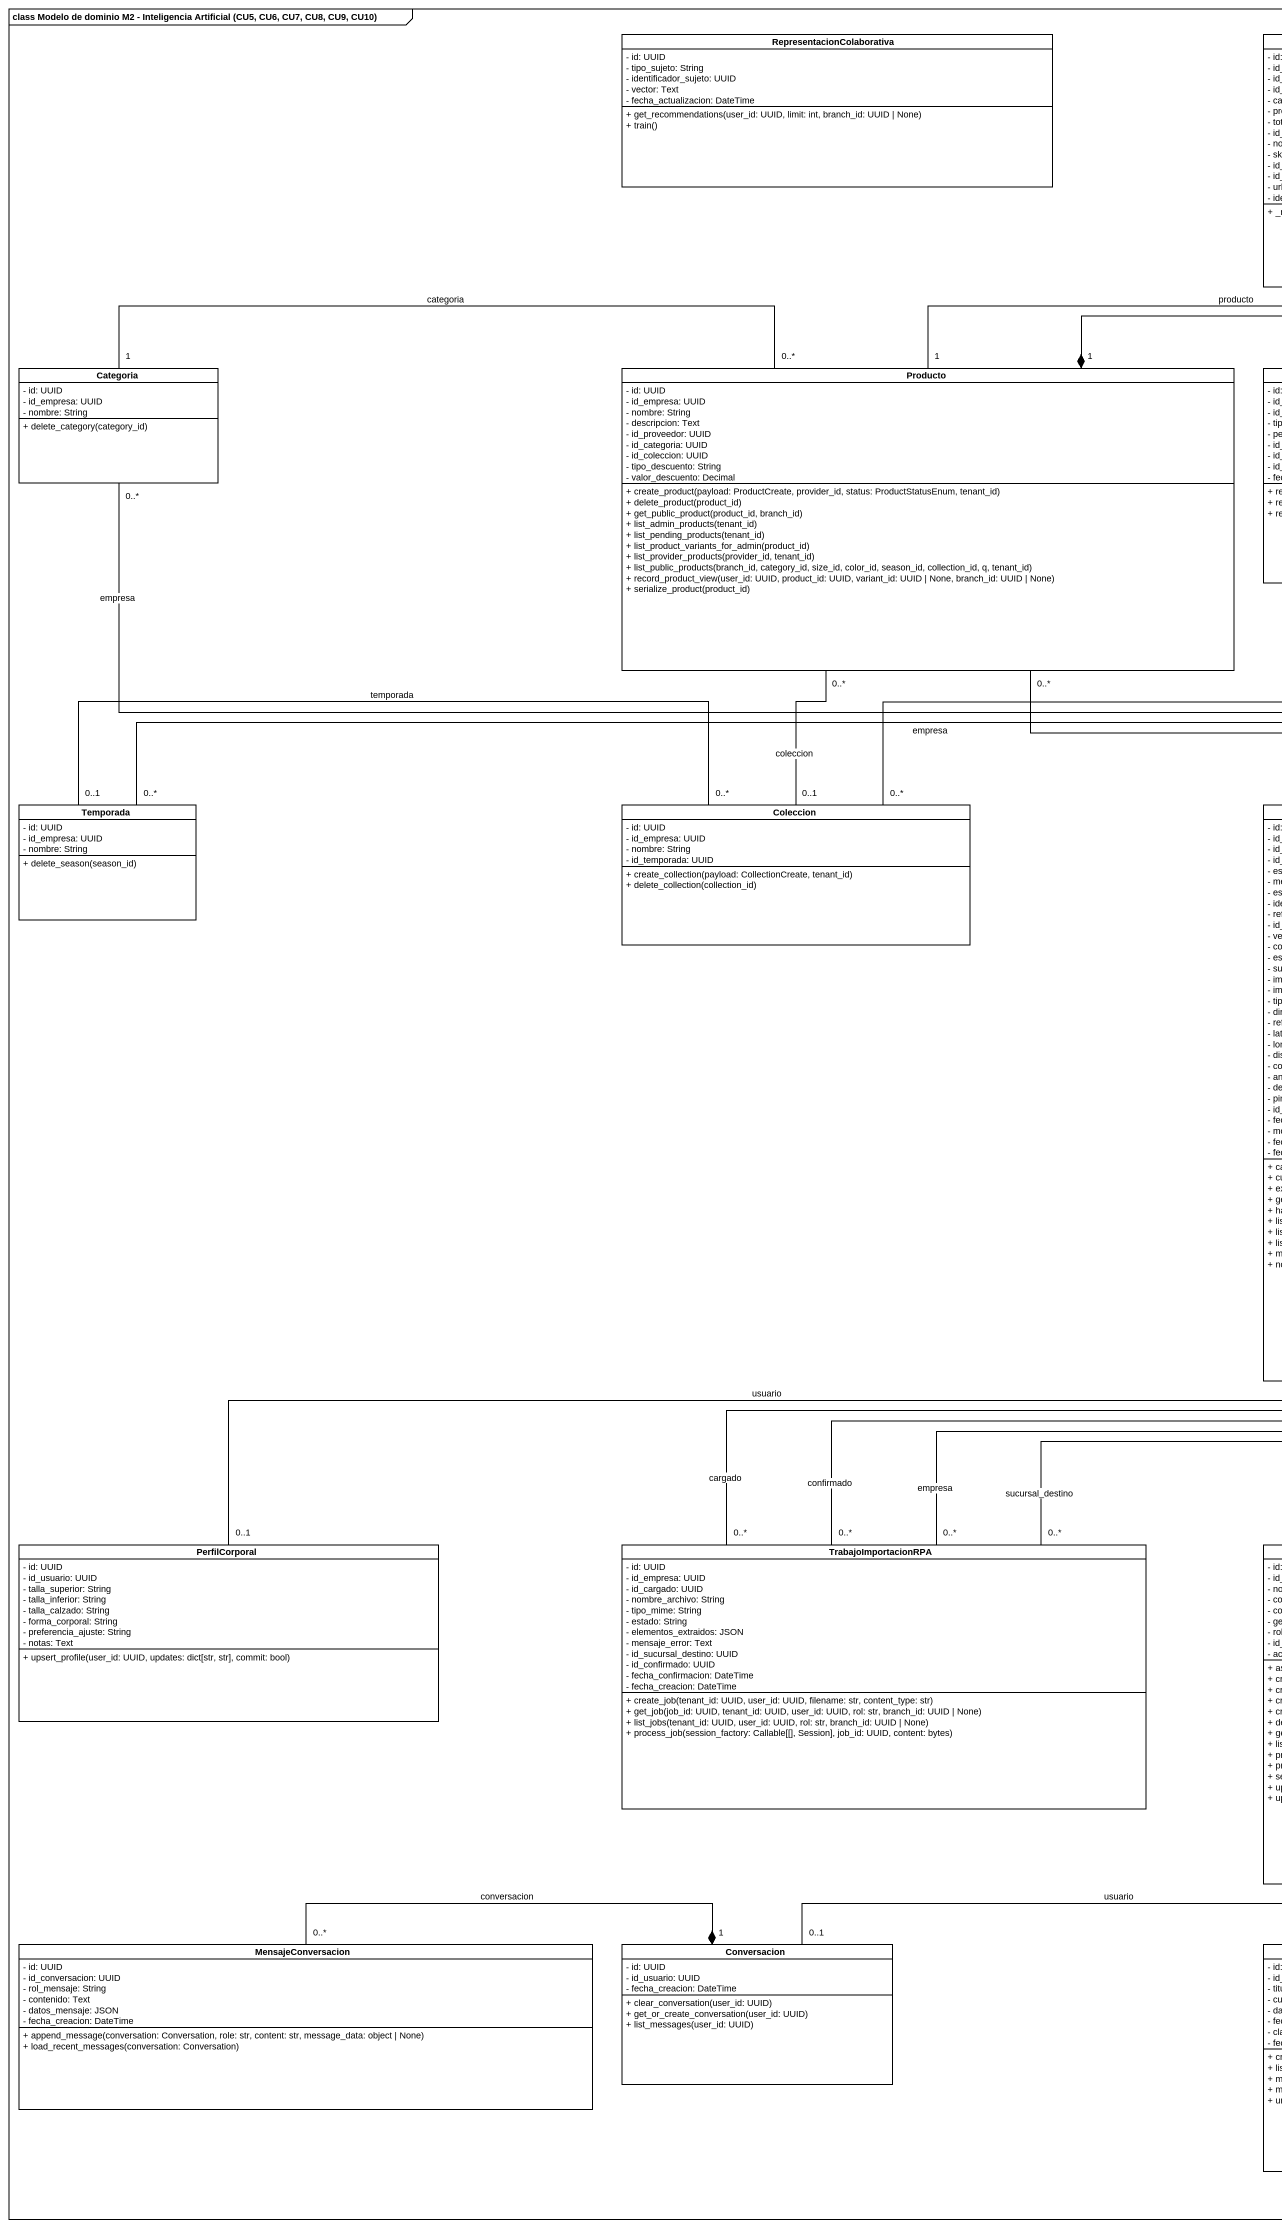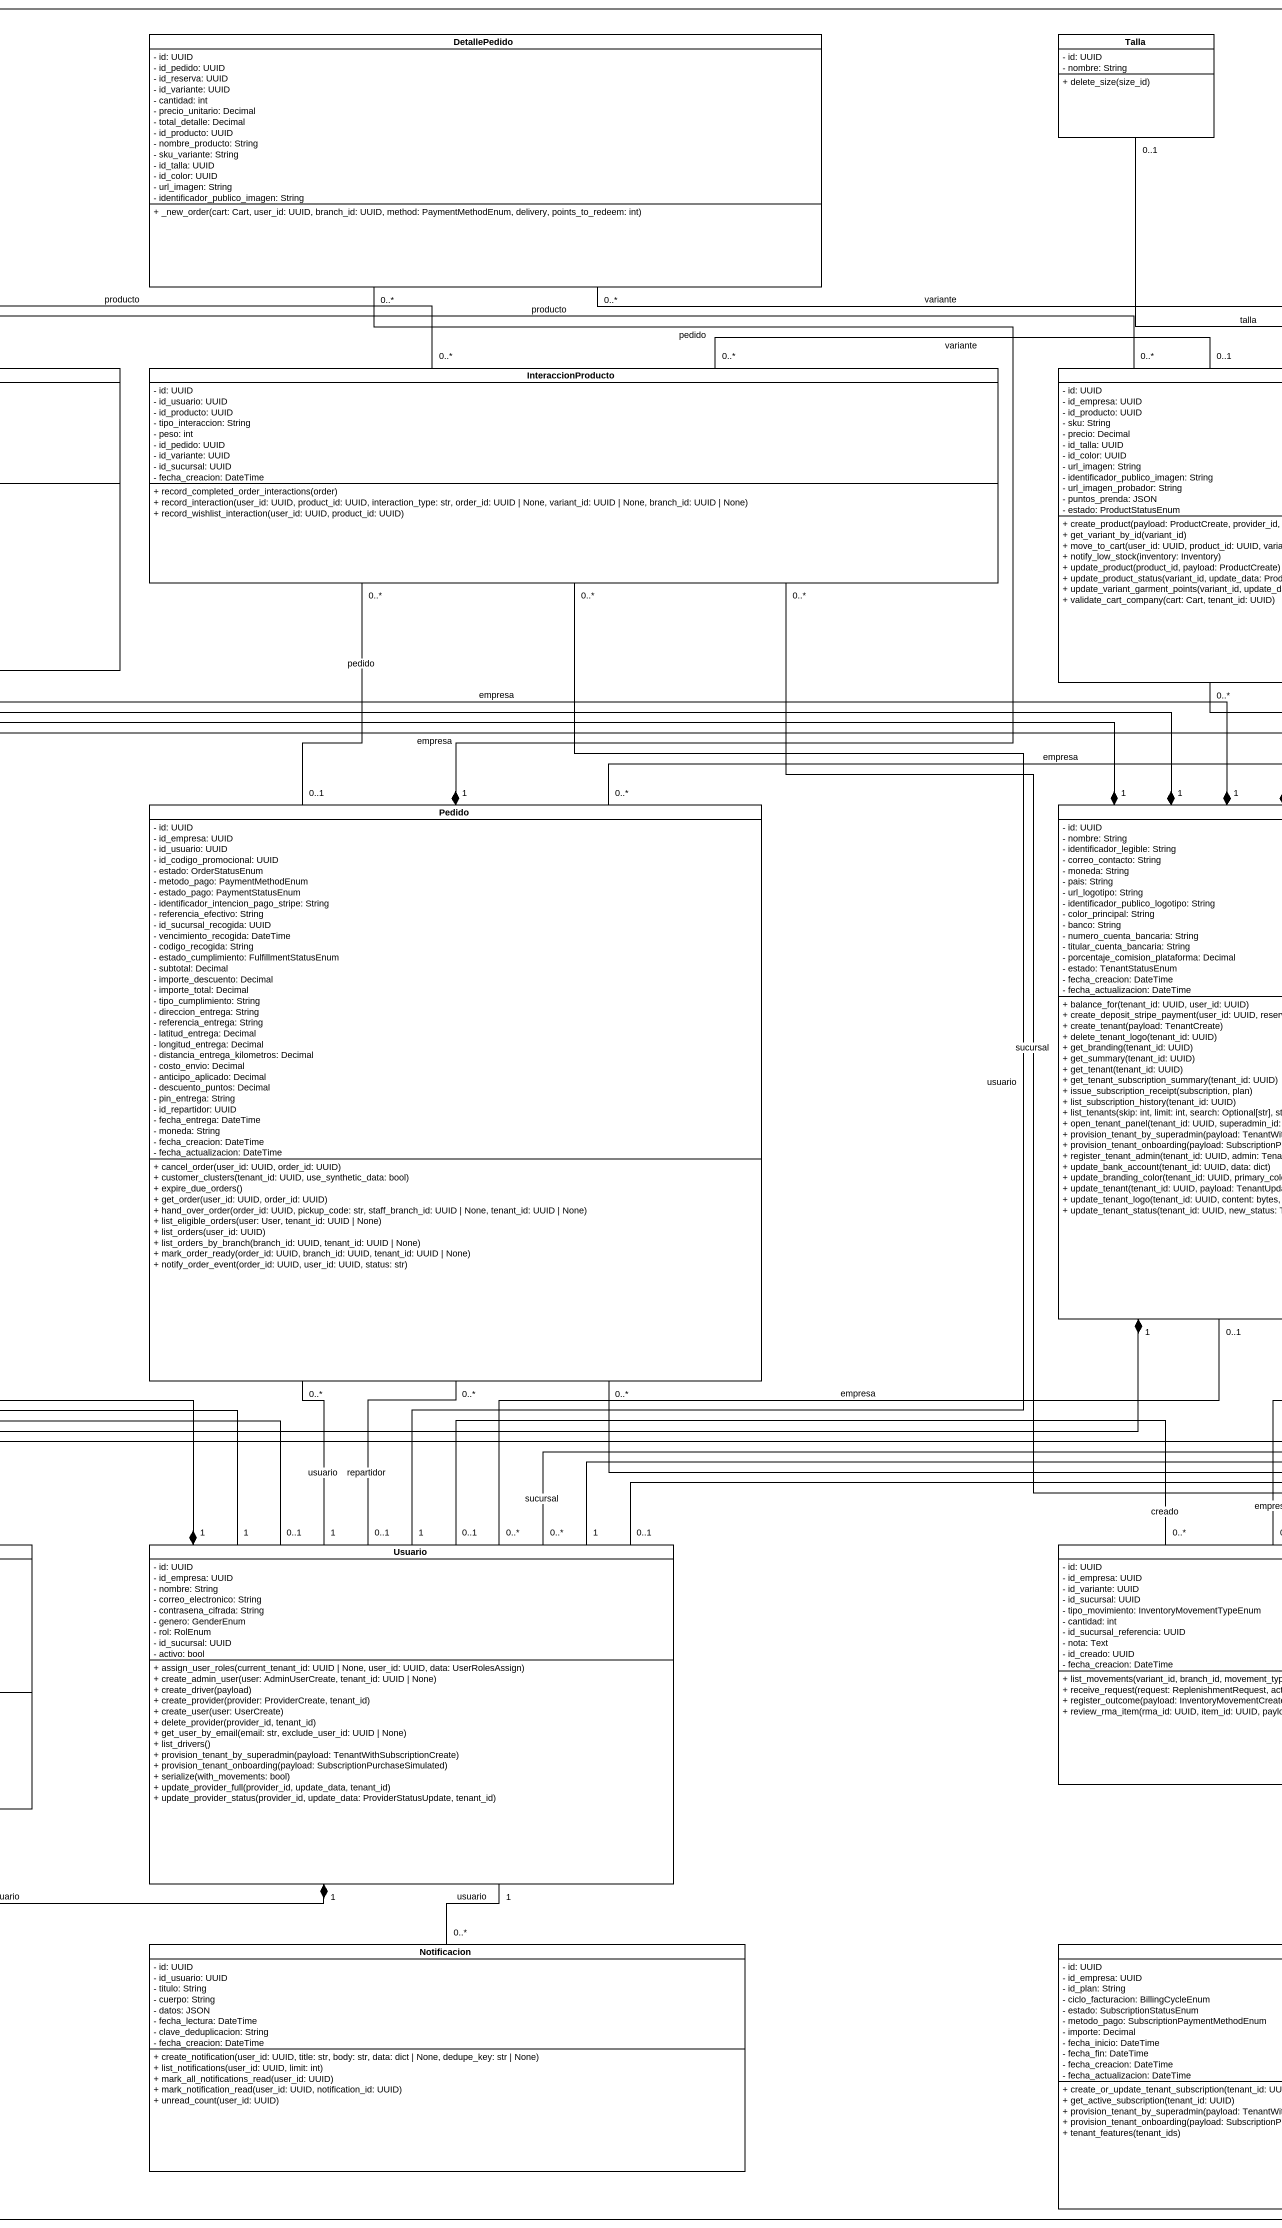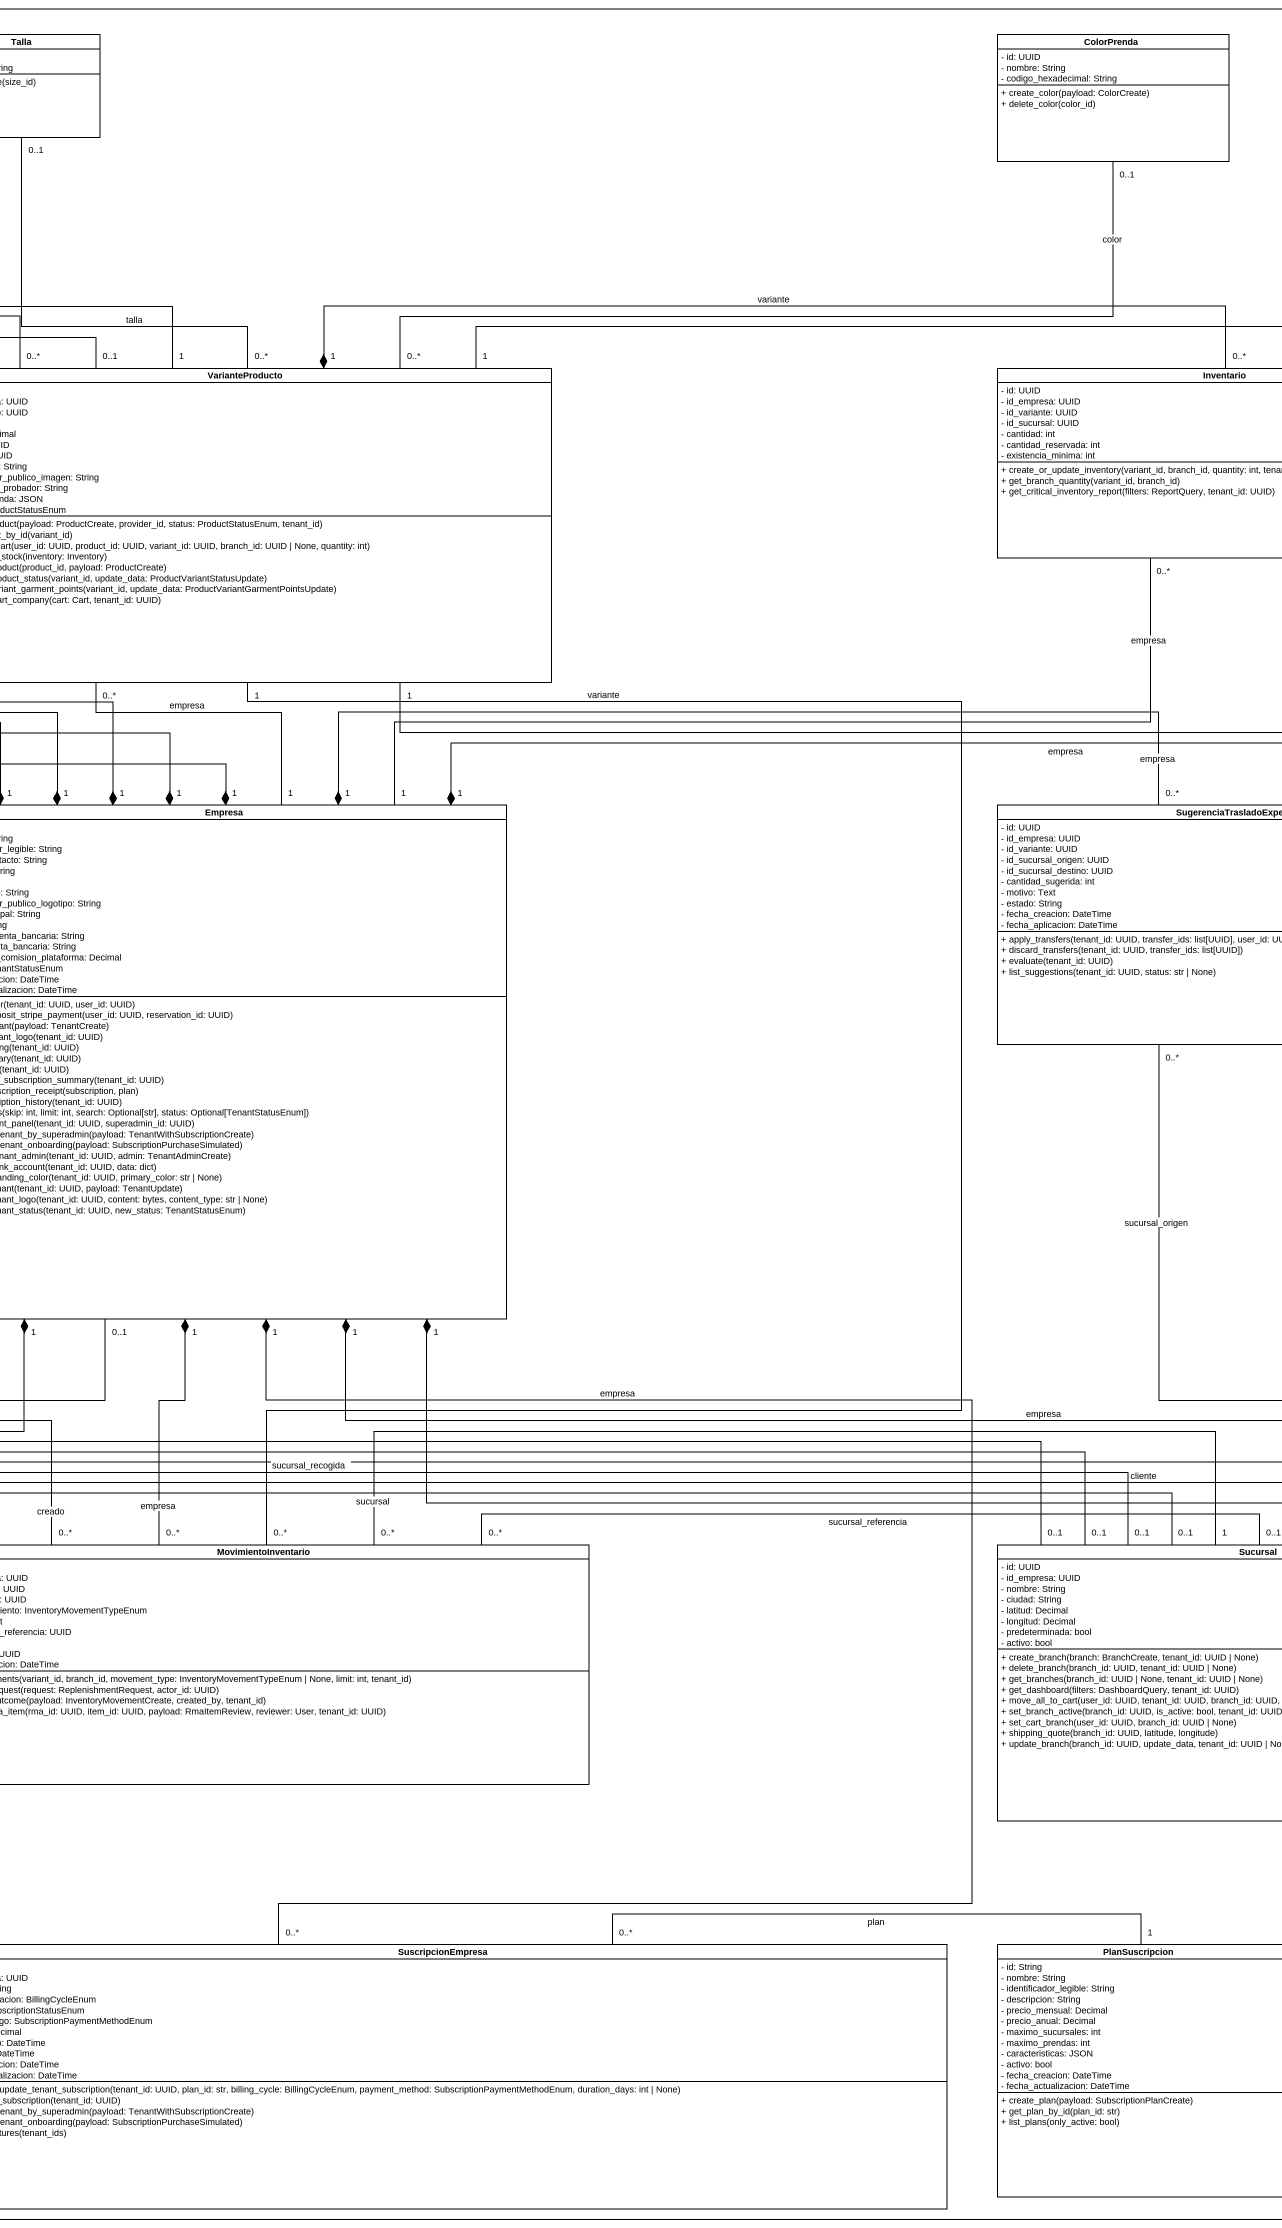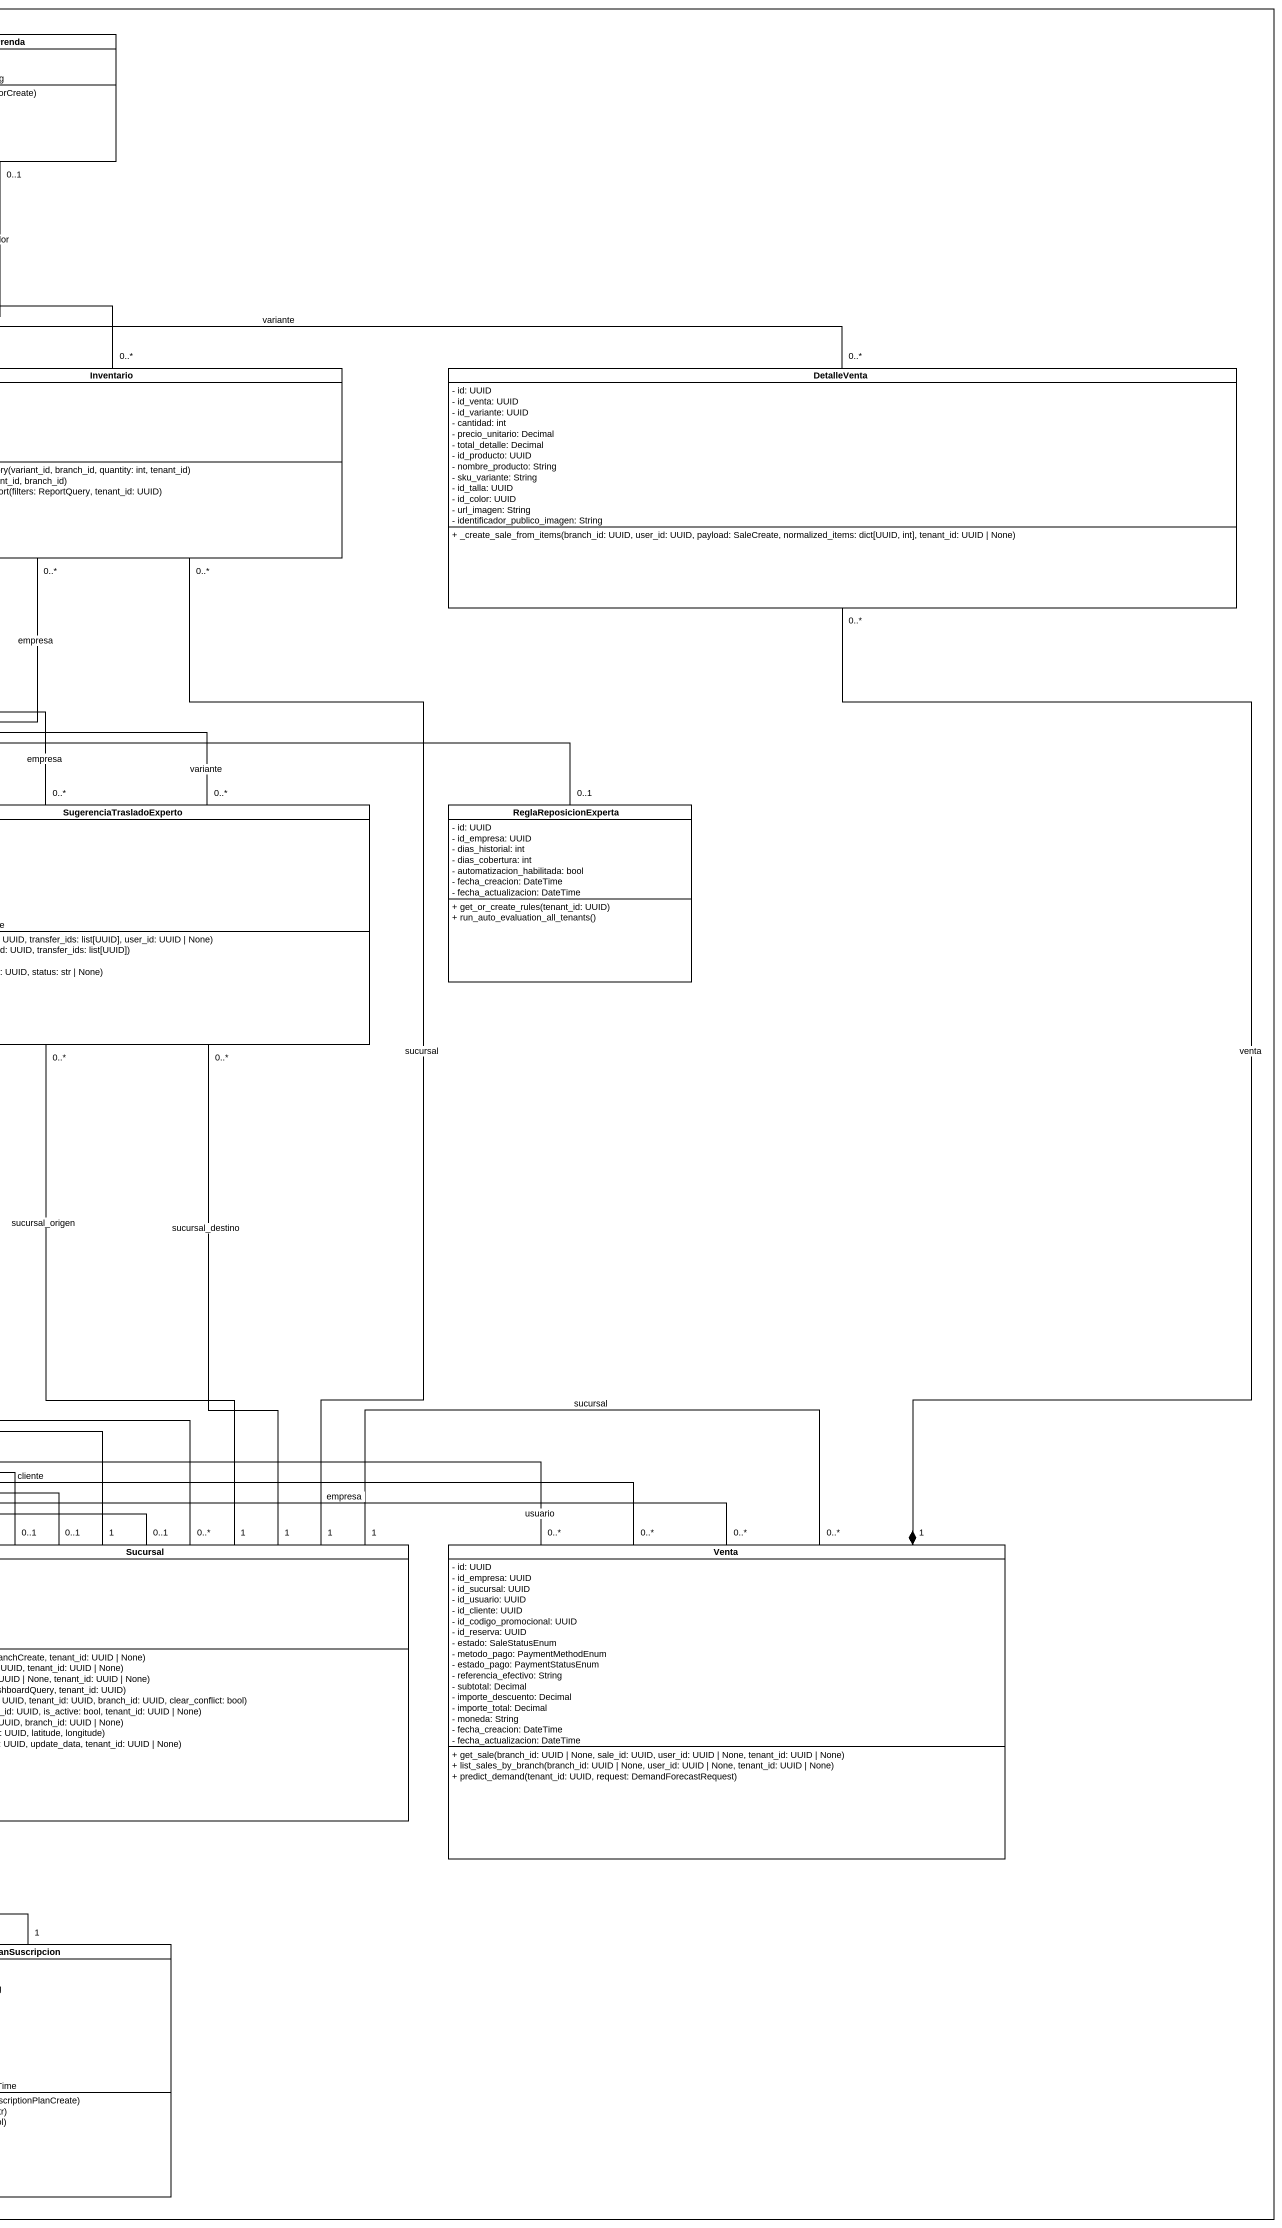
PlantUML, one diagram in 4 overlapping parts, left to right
@startuml
mainframe class Modelo de dominio M2 - Inteligencia Artificial (CU5, CU6, CU7, CU8, CU9, CU10)
hide circle
hide empty members
skinparam classAttributeIconSize 0
class RepresentacionColaborativa {
  - id: UUID
  - tipo_sujeto: String
  - identificador_sujeto: UUID
  - vector: Text
  - fecha_actualizacion: DateTime
  + get_recommendations(user_id: UUID, limit: int, branch_id: UUID | None)
  + train()
}
class DetallePedido {
  - id: UUID
  - id_pedido: UUID
  - id_reserva: UUID
  - id_variante: UUID
  - cantidad: int
  - precio_unitario: Decimal
  - total_detalle: Decimal
  - id_producto: UUID
  - nombre_producto: String
  - sku_variante: String
  - id_talla: UUID
  - id_color: UUID
  - url_imagen: String
  - identificador_publico_imagen: String
  + _new_order(cart: Cart, user_id: UUID, branch_id: UUID, method: PaymentMethodEnum, delivery, points_to_redeem: int)
}
class Talla {
  - id: UUID
  - nombre: String
  + delete_size(size_id)
}
class ColorPrenda {
  - id: UUID
  - nombre: String
  - codigo_hexadecimal: String
  + create_color(payload: ColorCreate)
  + delete_color(color_id)
}
class Categoria {
  - id: UUID
  - id_empresa: UUID
  - nombre: String
  + delete_category(category_id)
}
class Producto {
  - id: UUID
  - id_empresa: UUID
  - nombre: String
  - descripcion: Text
  - id_proveedor: UUID
  - id_categoria: UUID
  - id_coleccion: UUID
  - tipo_descuento: String
  - valor_descuento: Decimal
  + create_product(payload: ProductCreate, provider_id, status: ProductStatusEnum, tenant_id)
  + delete_product(product_id)
  + get_public_product(product_id, branch_id)
  + list_admin_products(tenant_id)
  + list_pending_products(tenant_id)
  + list_product_variants_for_admin(product_id)
  + list_provider_products(provider_id, tenant_id)
  + list_public_products(branch_id, category_id, size_id, color_id, season_id, collection_id, q, tenant_id)
  + record_product_view(user_id: UUID, product_id: UUID, variant_id: UUID | None, branch_id: UUID | None)
  + serialize_product(product_id)
}
class InteraccionProducto {
  - id: UUID
  - id_usuario: UUID
  - id_producto: UUID
  - tipo_interaccion: String
  - peso: int
  - id_pedido: UUID
  - id_variante: UUID
  - id_sucursal: UUID
  - fecha_creacion: DateTime
  + record_completed_order_interactions(order)
  + record_interaction(user_id: UUID, product_id: UUID, interaction_type: str, order_id: UUID | None, variant_id: UUID | None, branch_id: UUID | None)
  + record_wishlist_interaction(user_id: UUID, product_id: UUID)
}
class VarianteProducto {
  - id: UUID
  - id_empresa: UUID
  - id_producto: UUID
  - sku: String
  - precio: Decimal
  - id_talla: UUID
  - id_color: UUID
  - url_imagen: String
  - identificador_publico_imagen: String
  - url_imagen_probador: String
  - puntos_prenda: JSON
  - estado: ProductStatusEnum
  + create_product(payload: ProductCreate, provider_id, status: ProductStatusEnum, tenant_id)
  + get_variant_by_id(variant_id)
  + move_to_cart(user_id: UUID, product_id: UUID, variant_id: UUID, branch_id: UUID | None, quantity: int)
  + notify_low_stock(inventory: Inventory)
  + update_product(product_id, payload: ProductCreate)
  + update_product_status(variant_id, update_data: ProductVariantStatusUpdate)
  + update_variant_garment_points(variant_id, update_data: ProductVariantGarmentPointsUpdate)
  + validate_cart_company(cart: Cart, tenant_id: UUID)
}
class Inventario {
  - id: UUID
  - id_empresa: UUID
  - id_variante: UUID
  - id_sucursal: UUID
  - cantidad: int
  - cantidad_reservada: int
  - existencia_minima: int
  + create_or_update_inventory(variant_id, branch_id, quantity: int, tenant_id)
  + get_branch_quantity(variant_id, branch_id)
  + get_critical_inventory_report(filters: ReportQuery, tenant_id: UUID)
}
class DetalleVenta {
  - id: UUID
  - id_venta: UUID
  - id_variante: UUID
  - cantidad: int
  - precio_unitario: Decimal
  - total_detalle: Decimal
  - id_producto: UUID
  - nombre_producto: String
  - sku_variante: String
  - id_talla: UUID
  - id_color: UUID
  - url_imagen: String
  - identificador_publico_imagen: String
  + _create_sale_from_items(branch_id: UUID, user_id: UUID, payload: SaleCreate, normalized_items: dict[UUID, int], tenant_id: UUID | None)
}
class Temporada {
  - id: UUID
  - id_empresa: UUID
  - nombre: String
  + delete_season(season_id)
}
class Coleccion {
  - id: UUID
  - id_empresa: UUID
  - nombre: String
  - id_temporada: UUID
  + create_collection(payload: CollectionCreate, tenant_id)
  + delete_collection(collection_id)
}
class Pedido {
  - id: UUID
  - id_empresa: UUID
  - id_usuario: UUID
  - id_codigo_promocional: UUID
  - estado: OrderStatusEnum
  - metodo_pago: PaymentMethodEnum
  - estado_pago: PaymentStatusEnum
  - identificador_intencion_pago_stripe: String
  - referencia_efectivo: String
  - id_sucursal_recogida: UUID
  - vencimiento_recogida: DateTime
  - codigo_recogida: String
  - estado_cumplimiento: FulfillmentStatusEnum
  - subtotal: Decimal
  - importe_descuento: Decimal
  - importe_total: Decimal
  - tipo_cumplimiento: String
  - direccion_entrega: String
  - referencia_entrega: String
  - latitud_entrega: Decimal
  - longitud_entrega: Decimal
  - distancia_entrega_kilometros: Decimal
  - costo_envio: Decimal
  - anticipo_aplicado: Decimal
  - descuento_puntos: Decimal
  - pin_entrega: String
  - id_repartidor: UUID
  - fecha_entrega: DateTime
  - moneda: String
  - fecha_creacion: DateTime
  - fecha_actualizacion: DateTime
  + cancel_order(user_id: UUID, order_id: UUID)
  + customer_clusters(tenant_id: UUID, use_synthetic_data: bool)
  + expire_due_orders()
  + get_order(user_id: UUID, order_id: UUID)
  + hand_over_order(order_id: UUID, pickup_code: str, staff_branch_id: UUID | None, tenant_id: UUID | None)
  + list_eligible_orders(user: User, tenant_id: UUID | None)
  + list_orders(user_id: UUID)
  + list_orders_by_branch(branch_id: UUID, tenant_id: UUID | None)
  + mark_order_ready(order_id: UUID, branch_id: UUID, tenant_id: UUID | None)
  + notify_order_event(order_id: UUID, user_id: UUID, status: str)
}
class Empresa {
  - id: UUID
  - nombre: String
  - identificador_legible: String
  - correo_contacto: String
  - moneda: String
  - pais: String
  - url_logotipo: String
  - identificador_publico_logotipo: String
  - color_principal: String
  - banco: String
  - numero_cuenta_bancaria: String
  - titular_cuenta_bancaria: String
  - porcentaje_comision_plataforma: Decimal
  - estado: TenantStatusEnum
  - fecha_creacion: DateTime
  - fecha_actualizacion: DateTime
  + balance_for(tenant_id: UUID, user_id: UUID)
  + create_deposit_stripe_payment(user_id: UUID, reservation_id: UUID)
  + create_tenant(payload: TenantCreate)
  + delete_tenant_logo(tenant_id: UUID)
  + get_branding(tenant_id: UUID)
  + get_summary(tenant_id: UUID)
  + get_tenant(tenant_id: UUID)
  + get_tenant_subscription_summary(tenant_id: UUID)
  + issue_subscription_receipt(subscription, plan)
  + list_subscription_history(tenant_id: UUID)
  + list_tenants(skip: int, limit: int, search: Optional[str], status: Optional[TenantStatusEnum])
  + open_tenant_panel(tenant_id: UUID, superadmin_id: UUID)
  + provision_tenant_by_superadmin(payload: TenantWithSubscriptionCreate)
  + provision_tenant_onboarding(payload: SubscriptionPurchaseSimulated)
  + register_tenant_admin(tenant_id: UUID, admin: TenantAdminCreate)
  + update_bank_account(tenant_id: UUID, data: dict)
  + update_branding_color(tenant_id: UUID, primary_color: str | None)
  + update_tenant(tenant_id: UUID, payload: TenantUpdate)
  + update_tenant_logo(tenant_id: UUID, content: bytes, content_type: str | None)
  + update_tenant_status(tenant_id: UUID, new_status: TenantStatusEnum)
}
class SugerenciaTrasladoExperto {
  - id: UUID
  - id_empresa: UUID
  - id_variante: UUID
  - id_sucursal_origen: UUID
  - id_sucursal_destino: UUID
  - cantidad_sugerida: int
  - motivo: Text
  - estado: String
  - fecha_creacion: DateTime
  - fecha_aplicacion: DateTime
  + apply_transfers(tenant_id: UUID, transfer_ids: list[UUID], user_id: UUID | None)
  + discard_transfers(tenant_id: UUID, transfer_ids: list[UUID])
  + evaluate(tenant_id: UUID)
  + list_suggestions(tenant_id: UUID, status: str | None)
}
class ReglaReposicionExperta {
  - id: UUID
  - id_empresa: UUID
  - dias_historial: int
  - dias_cobertura: int
  - automatizacion_habilitada: bool
  - fecha_creacion: DateTime
  - fecha_actualizacion: DateTime
  + get_or_create_rules(tenant_id: UUID)
  + run_auto_evaluation_all_tenants()
}
class PerfilCorporal {
  - id: UUID
  - id_usuario: UUID
  - talla_superior: String
  - talla_inferior: String
  - talla_calzado: String
  - forma_corporal: String
  - preferencia_ajuste: String
  - notas: Text
  + upsert_profile(user_id: UUID, updates: dict[str, str], commit: bool)
}
class TrabajoImportacionRPA {
  - id: UUID
  - id_empresa: UUID
  - id_cargado: UUID
  - nombre_archivo: String
  - tipo_mime: String
  - estado: String
  - elementos_extraidos: JSON
  - mensaje_error: Text
  - id_sucursal_destino: UUID
  - id_confirmado: UUID
  - fecha_confirmacion: DateTime
  - fecha_creacion: DateTime
  + create_job(tenant_id: UUID, user_id: UUID, filename: str, content_type: str)
  + get_job(job_id: UUID, tenant_id: UUID, user_id: UUID, rol: str, branch_id: UUID | None)
  + list_jobs(tenant_id: UUID, user_id: UUID, rol: str, branch_id: UUID | None)
  + process_job(session_factory: Callable~[~[], Session], job_id: UUID, content: bytes)
}
class Usuario {
  - id: UUID
  - id_empresa: UUID
  - nombre: String
  - correo_electronico: String
  - contrasena_cifrada: String
  - genero: GenderEnum
  - rol: RolEnum
  - id_sucursal: UUID
  - activo: bool
  + assign_user_roles(current_tenant_id: UUID | None, user_id: UUID, data: UserRolesAssign)
  + create_admin_user(user: AdminUserCreate, tenant_id: UUID | None)
  + create_driver(payload)
  + create_provider(provider: ProviderCreate, tenant_id)
  + create_user(user: UserCreate)
  + delete_provider(provider_id, tenant_id)
  + get_user_by_email(email: str, exclude_user_id: UUID | None)
  + list_drivers()
  + provision_tenant_by_superadmin(payload: TenantWithSubscriptionCreate)
  + provision_tenant_onboarding(payload: SubscriptionPurchaseSimulated)
  + serialize(with_movements: bool)
  + update_provider_full(provider_id, update_data, tenant_id)
  + update_provider_status(provider_id, update_data: ProviderStatusUpdate, tenant_id)
}
class MovimientoInventario {
  - id: UUID
  - id_empresa: UUID
  - id_variante: UUID
  - id_sucursal: UUID
  - tipo_movimiento: InventoryMovementTypeEnum
  - cantidad: int
  - id_sucursal_referencia: UUID
  - nota: Text
  - id_creado: UUID
  - fecha_creacion: DateTime
  + list_movements(variant_id, branch_id, movement_type: InventoryMovementTypeEnum | None, limit: int, tenant_id)
  + receive_request(request: ReplenishmentRequest, actor_id: UUID)
  + register_outcome(payload: InventoryMovementCreate, created_by, tenant_id)
  + review_rma_item(rma_id: UUID, item_id: UUID, payload: RmaItemReview, reviewer: User, tenant_id: UUID)
}
class Sucursal {
  - id: UUID
  - id_empresa: UUID
  - nombre: String
  - ciudad: String
  - latitud: Decimal
  - longitud: Decimal
  - predeterminada: bool
  - activo: bool
  + create_branch(branch: BranchCreate, tenant_id: UUID | None)
  + delete_branch(branch_id: UUID, tenant_id: UUID | None)
  + get_branches(branch_id: UUID | None, tenant_id: UUID | None)
  + get_dashboard(filters: DashboardQuery, tenant_id: UUID)
  + move_all_to_cart(user_id: UUID, tenant_id: UUID, branch_id: UUID, clear_conflict: bool)
  + set_branch_active(branch_id: UUID, is_active: bool, tenant_id: UUID | None)
  + set_cart_branch(user_id: UUID, branch_id: UUID | None)
  + shipping_quote(branch_id: UUID, latitude, longitude)
  + update_branch(branch_id: UUID, update_data, tenant_id: UUID | None)
}
class Venta {
  - id: UUID
  - id_empresa: UUID
  - id_sucursal: UUID
  - id_usuario: UUID
  - id_cliente: UUID
  - id_codigo_promocional: UUID
  - id_reserva: UUID
  - estado: SaleStatusEnum
  - metodo_pago: PaymentMethodEnum
  - estado_pago: PaymentStatusEnum
  - referencia_efectivo: String
  - subtotal: Decimal
  - importe_descuento: Decimal
  - importe_total: Decimal
  - moneda: String
  - fecha_creacion: DateTime
  - fecha_actualizacion: DateTime
  + get_sale(branch_id: UUID | None, sale_id: UUID, user_id: UUID | None, tenant_id: UUID | None)
  + list_sales_by_branch(branch_id: UUID | None, user_id: UUID | None, tenant_id: UUID | None)
  + predict_demand(tenant_id: UUID, request: DemandForecastRequest)
}
class MensajeConversacion {
  - id: UUID
  - id_conversacion: UUID
  - rol_mensaje: String
  - contenido: Text
  - datos_mensaje: JSON
  - fecha_creacion: DateTime
  + append_message(conversation: Conversation, role: str, content: str, message_data: object | None)
  + load_recent_messages(conversation: Conversation)
}
class Conversacion {
  - id: UUID
  - id_usuario: UUID
  - fecha_creacion: DateTime
  + clear_conversation(user_id: UUID)
  + get_or_create_conversation(user_id: UUID)
  + list_messages(user_id: UUID)
}
class Notificacion {
  - id: UUID
  - id_usuario: UUID
  - titulo: String
  - cuerpo: String
  - datos: JSON
  - fecha_lectura: DateTime
  - clave_deduplicacion: String
  - fecha_creacion: DateTime
  + create_notification(user_id: UUID, title: str, body: str, data: dict | None, dedupe_key: str | None)
  + list_notifications(user_id: UUID, limit: int)
  + mark_all_notifications_read(user_id: UUID)
  + mark_notification_read(user_id: UUID, notification_id: UUID)
  + unread_count(user_id: UUID)
}
class SuscripcionEmpresa {
  - id: UUID
  - id_empresa: UUID
  - id_plan: String
  - ciclo_facturacion: BillingCycleEnum
  - estado: SubscriptionStatusEnum
  - metodo_pago: SubscriptionPaymentMethodEnum
  - importe: Decimal
  - fecha_inicio: DateTime
  - fecha_fin: DateTime
  - fecha_creacion: DateTime
  - fecha_actualizacion: DateTime
  + create_or_update_tenant_subscription(tenant_id: UUID, plan_id: str, billing_cycle: BillingCycleEnum, payment_method: SubscriptionPaymentMethodEnum, duration_days: int | None)
  + get_active_subscription(tenant_id: UUID)
  + provision_tenant_by_superadmin(payload: TenantWithSubscriptionCreate)
  + provision_tenant_onboarding(payload: SubscriptionPurchaseSimulated)
  + tenant_features(tenant_ids)
}
class PlanSuscripcion {
  - id: String
  - nombre: String
  - identificador_legible: String
  - descripcion: String
  - precio_mensual: Decimal
  - precio_anual: Decimal
  - maximo_sucursales: int
  - maximo_prendas: int
  - caracteristicas: JSON
  - activo: bool
  - fecha_creacion: DateTime
  - fecha_actualizacion: DateTime
  + create_plan(payload: SubscriptionPlanCreate)
  + get_plan_by_id(plan_id: str)
  + list_plans(only_active: bool)
}
DetallePedido "0..*" -right- "1" VarianteProducto : variante
DetallePedido "0..*" --* "1" Pedido : pedido
Categoria "0..*" -right-* "1" Empresa : empresa
Producto "0..*" -left- "1" Categoria : categoria
Producto "0..*" -- "0..1" Coleccion : coleccion
Producto "0..*" -right-* "1" Empresa : empresa
InteraccionProducto "0..*" -left- "1" Producto : producto
InteraccionProducto "0..*" -right- "0..1" VarianteProducto : variante
InteraccionProducto "0..*" -- "0..1" Pedido : pedido
InteraccionProducto "0..*" -- "1" Usuario : usuario
InteraccionProducto "0..*" -- "0..1" Sucursal : sucursal
VarianteProducto "0..*" -up- "0..1" Talla : talla
VarianteProducto "0..*" -right- "0..1" ColorPrenda : color
VarianteProducto "0..*" -left-* "1" Producto : producto
VarianteProducto "0..*" -- "1" Empresa : empresa
Inventario "0..*" -left-* "1" VarianteProducto : variante
Inventario "0..*" -left- "1" Empresa : empresa
Inventario "0..*" -- "1" Sucursal : sucursal
DetalleVenta "0..*" -left- "1" VarianteProducto : variante
DetalleVenta "0..*" --* "1" Venta : venta
Temporada "0..*" -right-* "1" Empresa : empresa
Coleccion "0..*" -left- "0..1" Temporada : temporada
Coleccion "0..*" -right-* "1" Empresa : empresa
Pedido "0..*" -right-* "1" Empresa : empresa
Pedido "0..*" -- "0..1" Usuario : repartidor
Pedido "0..*" -- "1" Usuario : usuario
Pedido "0..*" -right- "0..1" Sucursal : sucursal_recogida
SugerenciaTrasladoExperto "0..*" -left- "1" VarianteProducto : variante
SugerenciaTrasladoExperto "0..*" -left-* "1" Empresa : empresa
SugerenciaTrasladoExperto "0..*" -- "1" Sucursal : sucursal_origen
SugerenciaTrasladoExperto "0..*" -- "1" Sucursal : sucursal_destino
ReglaReposicionExperta "0..1" -left-* "1" Empresa : empresa
PerfilCorporal "0..1" -right-* "1" Usuario : usuario
TrabajoImportacionRPA "0..*" -right-* "1" Empresa : empresa
TrabajoImportacionRPA "0..*" -right- "0..1" Usuario : confirmado
TrabajoImportacionRPA "0..*" -right- "1" Usuario : cargado
TrabajoImportacionRPA "0..*" -right- "0..1" Sucursal : sucursal_destino
Usuario "0..*" -up- "0..1" Empresa : empresa
Usuario "0..*" -right- "0..1" Sucursal : sucursal
MovimientoInventario "0..*" -up- "1" VarianteProducto : variante
MovimientoInventario "0..*" -up-* "1" Empresa : empresa
MovimientoInventario "0..*" -left- "0..1" Usuario : creado
MovimientoInventario "0..*" -right- "1" Sucursal : sucursal
MovimientoInventario "0..*" -right- "0..1" Sucursal : sucursal_referencia
Sucursal "0..*" -up-* "1" Empresa : empresa
Venta "0..*" -left-* "1" Empresa : empresa
Venta "0..*" -left- "0..1" Usuario : cliente
Venta "0..*" -left- "1" Usuario : usuario
Venta "0..*" -left- "1" Sucursal : sucursal
MensajeConversacion "0..*" -right-* "1" Conversacion : conversacion
Conversacion "0..1" -right-* "1" Usuario : usuario
Notificacion "0..*" -up- "1" Usuario : usuario
SuscripcionEmpresa "0..*" -up-* "1" Empresa : empresa
SuscripcionEmpresa "0..*" -right- "1" PlanSuscripcion : plan
@enduml
